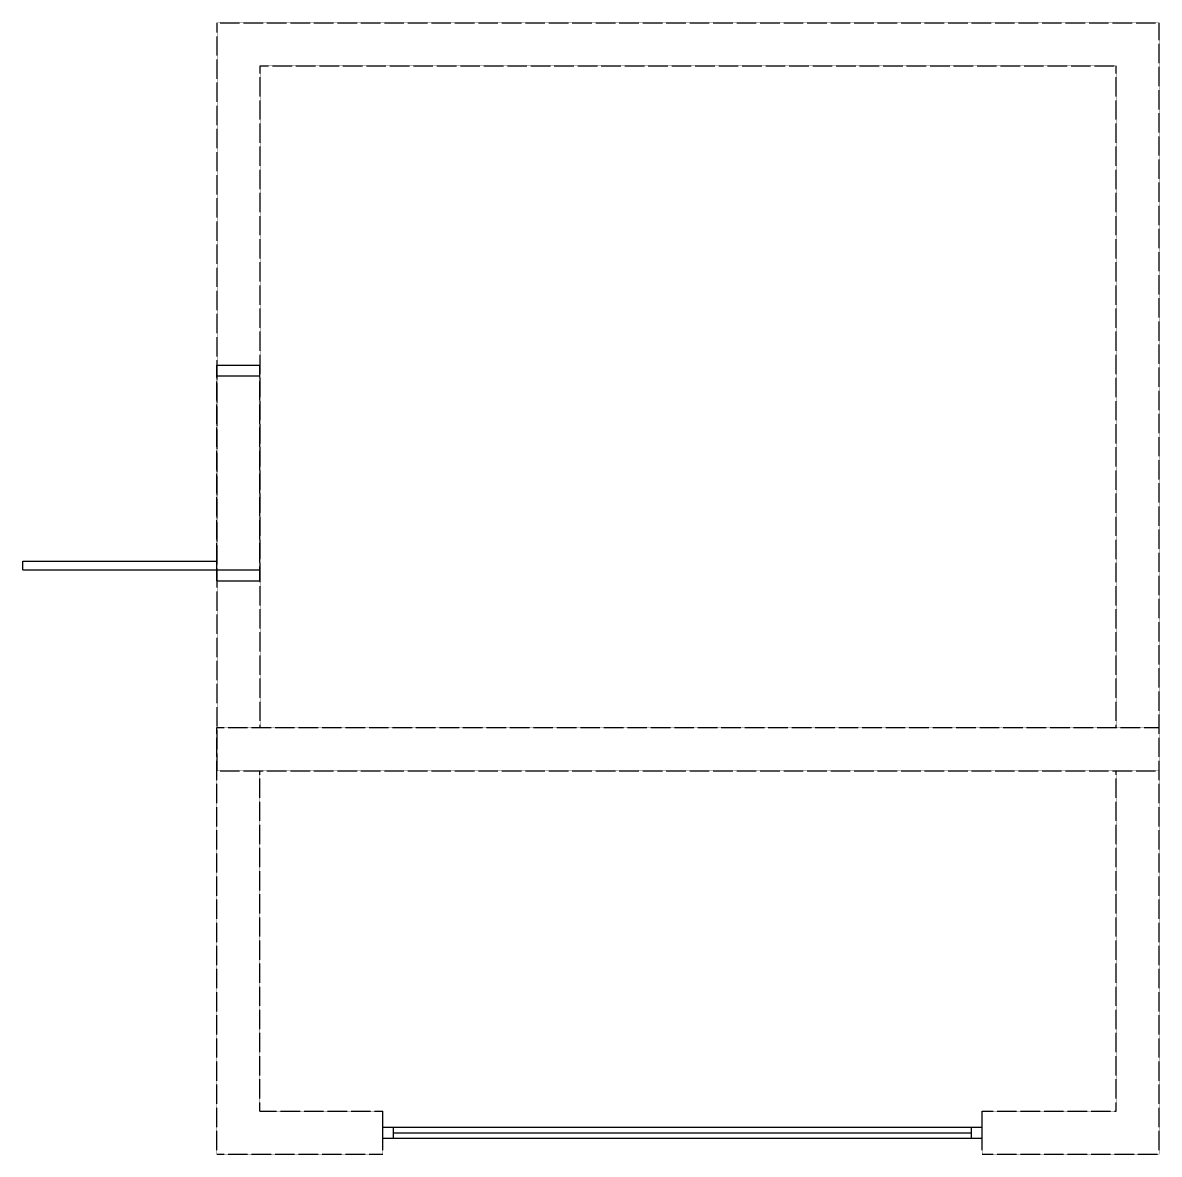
# Model space of a CAD drawing. Header units: metres. Extents: x 2218 to 7488, y -7477 to -2229.
import ezdxf

# ---------------------------------------------------------------- set-up
doc = ezdxf.new("R2010")
doc.units = ezdxf.units.M
doc.linetypes.add('DASHED', pattern=[1.524, 1.27, -0.254])
for name, color, linetype in [('door', 4, 'Continuous'), ('wal', 3, 'DASHED'), ('wid', 4, 'Continuous')]:
    doc.layers.add(name, color=color, linetype=linetype)

msp = doc.modelspace()

# ---------------------------------------------------------------- linework, layer by layer
at = {"layer": 'door'}
for p, q in [((3118, -3867), (3118, -3817)), ((3118, -3817), (3318, -3817)), ((3318, -3867), (3318, -3817)), ((3118, -3867), (3318, -3867)), ((2218, -4767), (2218, -4727)), ((2218, -4727), (3118, -4727)), ((3118, -4767), (3118, -4727)), ((2218, -4767), (3118, -4767)), ((3118, -4817), (3118, -4767)), ((3118, -4767), (3318, -4767)), ((3318, -4817), (3318, -4767)), ((3118, -4817), (3318, -4817))]:
    msp.add_line(p, q, dxfattribs=at)
at = {"layer": 'wal'}
for p, q in [((3119, -5698), (3119, -2229)), ((3119, -2229), (7488, -2229)), ((7488, -7477), (7488, -2229)), ((3319, -5498), (3319, -2429)), ((3319, -2429), (7288, -2429)), ((7288, -5498), (7288, -2429)), ((3118, -4817), (3118, -3817)), ((3118, -3817), (3318, -3817)), ((3318, -4817), (3318, -3817)), ((3118, -4817), (3318, -4817)), ((3118, -7477), (3118, -5498)), ((3118, -5498), (7488, -5498)), ((3119, -5698), (7488, -5698)), ((3318, -7277), (3318, -5698)), ((7288, -7277), (7288, -5698)), ((3318, -7277), (3887, -7277)), ((3887, -7477), (3887, -7277)), ((6667, -7277), (7288, -7277)), ((6667, -7477), (6667, -7277)), ((3118, -7477), (3887, -7477)), ((6667, -7477), (7488, -7477))]:
    msp.add_line(p, q, dxfattribs=at)
at = {"layer": 'wid'}
for p, q in [((3887, -7402), (3887, -7352)), ((3887, -7352), (3937, -7352)), ((3937, -7402), (3937, -7352)), ((3937, -7352), (6617, -7352)), ((3937, -7377), (6617, -7377)), ((6617, -7402), (6617, -7352)), ((6617, -7352), (6667, -7352)), ((6667, -7402), (6667, -7352)), ((3887, -7402), (3937, -7402)), ((3937, -7402), (6617, -7402)), ((6617, -7402), (6667, -7402))]:
    msp.add_line(p, q, dxfattribs=at)

doc.saveas('drawing.dxf')
